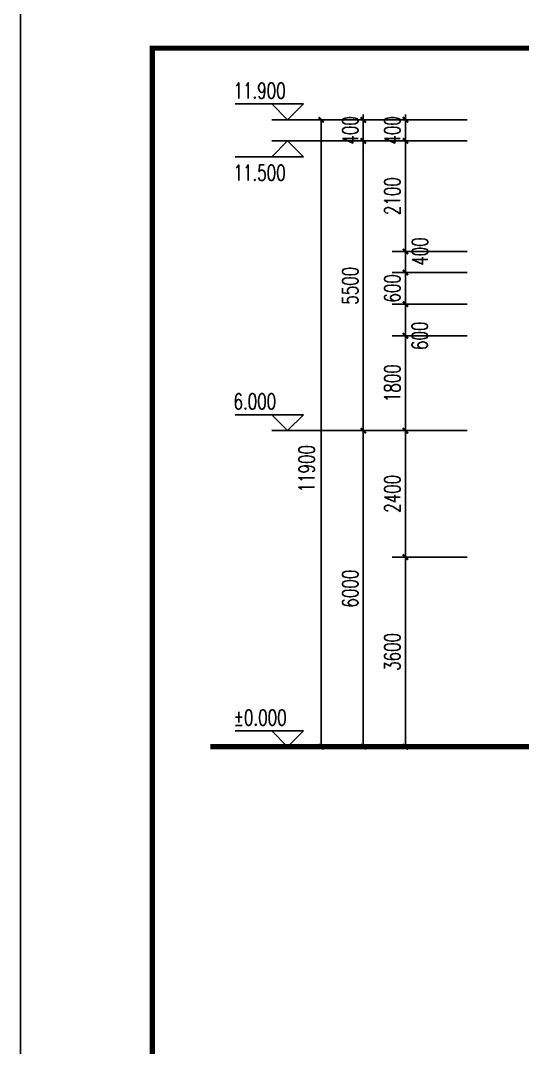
# Model space of a CAD drawing. Extents: x 63793 to 231107, y 20849 to 337643.
# Drawn here: x 124837 to 134365, y 188275 to 207767 of the extents above; entities that cross this region are included whole.
import ezdxf

# ---------------------------------------------------------------- set-up
doc = ezdxf.new("R2010")
doc.units = 0
doc.header["$LTSCALE"] = 1000
doc.header["$MEASUREMENT"] = 0
for name, color, linetype in [('AXIS', 3, 'Continuous'), ('DIM_ELEV', 3, 'Continuous'), ('PUB_DIM', 3, 'Continuous'), ('PUB_TEXT', 7, 'Continuous'), ('PUB_TITLE', 4, 'Continuous')]:
    doc.layers.add(name, color=color, linetype=linetype)
doc.styles.add('_TCH_DIM', font='SIMPLEX', dxfattribs={"bigfont": 'GBCBIG'})
doc.styles.add('_TCH_DIM_T3', font='SIMPLEX', dxfattribs={"width": 0.705882, "bigfont": 'GBCBIG'})
doc.dimstyles.new('_TCH_ARCH&&100', dxfattribs={"dimtxt": 297.5, "dimasz": 100, "dimexe": 250, "dimexo": 300, "dimgap": 100, "dimtad": 1, "dimdec": 0, "dimzin": 0, "dimdsep": 46, "dimtxsty": '_TCH_DIM_T3', "dimblk": 'ARCHTICK', "dimcen": 0.09, "dimclrt": 7, "dimazin": 2, "dimtfac": 1, "dimtdec": 0, "dimtix": 1, "dimtmove": 2, "dimatfit": 3, "dimfxl": 0, "dimtolj": 1, "dimtzin": 0, "dimarcsym": 0})

# ---------------------------------------------------------------- blocks, each defined once
blk = doc.blocks.new('_ArchTick')
at = {"color": 0, "linetype": 'ByBlock', "const_width": 0.4}
blk.add_lwpolyline([(-0.5, -0.5), (0.5, 0.5)], dxfattribs=at)
blk = doc.blocks.new('*D1036')
at = {"layer": 'Defpoints', "color": 0, "transparency": 16777216}
for p in [(132144, 197583), (133615, 197583), (133615, 193983)]:
    blk.add_point(p, dxfattribs=at)
at = {"layer": 'PUB_DIM', "color": 0, "lineweight": -2, "transparency": 16777216}
for p, q in [((133315, 197583), (131894, 197583)), ((132144, 193983), (132144, 197583)), ((133315, 193983), (131894, 193983))]:
    blk.add_line(p, q, dxfattribs=at)
at = {"layer": 'PUB_DIM', "color": 0, "lineweight": -2, "transparency": 16777216, "xscale": 100, "yscale": 100, "zscale": 100}
for p, rotation in [((132144, 197583), 90), ((132144, 193983), 270)]:
    blk.add_blockref('_ArchTick', p, dxfattribs=dict(at, rotation=rotation))
at = {"layer": 'PUB_DIM', "color": 7, "transparency": 16777216, "insert": (131895, 195783), "char_height": 297.5, "attachment_point": 5, "rotation": 90, "style": '_TCH_DIM_T3'}
blk.add_mtext('\\A1;3600', dxfattribs=at)
blk = doc.blocks.new('*D1037')
at = {"layer": 'Defpoints', "color": 0, "transparency": 16777216}
for p in [(132144, 199983), (133615, 199983), (133615, 197583)]:
    blk.add_point(p, dxfattribs=at)
at = {"layer": 'PUB_DIM', "color": 0, "lineweight": -2, "transparency": 16777216}
for p, q in [((133315, 199983), (131894, 199983)), ((132144, 197583), (132144, 199983)), ((133315, 197583), (131894, 197583))]:
    blk.add_line(p, q, dxfattribs=at)
at = {"layer": 'PUB_DIM', "color": 0, "lineweight": -2, "transparency": 16777216, "xscale": 100, "yscale": 100, "zscale": 100}
for p, rotation in [((132144, 199983), 90), ((132144, 197583), 270)]:
    blk.add_blockref('_ArchTick', p, dxfattribs=dict(at, rotation=rotation))
at = {"layer": 'PUB_DIM', "color": 7, "transparency": 16777216, "insert": (131895, 198783), "char_height": 297.5, "attachment_point": 5, "rotation": 90, "style": '_TCH_DIM_T3'}
blk.add_mtext('\\A1;2400', dxfattribs=at)
blk = doc.blocks.new('*D1038')
at = {"layer": 'Defpoints', "color": 0, "transparency": 16777216}
for p in [(132144, 201783), (133615, 201783), (133615, 199983)]:
    blk.add_point(p, dxfattribs=at)
at = {"layer": 'PUB_DIM', "color": 0, "lineweight": -2, "transparency": 16777216}
for p, q in [((133315, 201783), (131894, 201783)), ((132144, 199983), (132144, 201783)), ((133315, 199983), (131894, 199983))]:
    blk.add_line(p, q, dxfattribs=at)
at = {"layer": 'PUB_DIM', "color": 0, "lineweight": -2, "transparency": 16777216, "xscale": 100, "yscale": 100, "zscale": 100}
for p, rotation in [((132144, 201783), 90), ((132144, 199983), 270)]:
    blk.add_blockref('_ArchTick', p, dxfattribs=dict(at, rotation=rotation))
at = {"layer": 'PUB_DIM', "color": 7, "transparency": 16777216, "insert": (131895, 200883), "char_height": 297.5, "attachment_point": 5, "rotation": 90, "style": '_TCH_DIM_T3'}
blk.add_mtext('\\A1;1800', dxfattribs=at)
blk = doc.blocks.new('*D1039')
at = {"layer": 'Defpoints', "color": 0, "transparency": 16777216}
for p in [(132144, 202383), (133615, 202383), (133615, 201783)]:
    blk.add_point(p, dxfattribs=at)
at = {"layer": 'PUB_DIM', "color": 0, "lineweight": -2, "transparency": 16777216}
for p, q in [((133315, 202383), (131894, 202383)), ((132144, 201783), (132144, 202383)), ((133315, 201783), (131894, 201783))]:
    blk.add_line(p, q, dxfattribs=at)
at = {"layer": 'PUB_DIM', "color": 0, "lineweight": -2, "transparency": 16777216, "xscale": 100, "yscale": 100, "zscale": 100}
for p, rotation in [((132144, 202383), 90), ((132144, 201783), 270)]:
    blk.add_blockref('_ArchTick', p, dxfattribs=dict(at, rotation=rotation))
at = {"layer": 'PUB_DIM', "color": 7, "transparency": 16777216, "insert": (132416, 201783), "char_height": 297.5, "attachment_point": 5, "rotation": 90, "style": '_TCH_DIM_T3'}
blk.add_mtext('\\A1;600', dxfattribs=at)
blk = doc.blocks.new('*D1040')
at = {"layer": 'Defpoints', "color": 0, "transparency": 16777216}
for p in [(132144, 202983), (133615, 202983), (133615, 202383)]:
    blk.add_point(p, dxfattribs=at)
at = {"layer": 'PUB_DIM', "color": 0, "lineweight": -2, "transparency": 16777216}
for p, q in [((133315, 202983), (131894, 202983)), ((132144, 202983), (132144, 203083)), ((132144, 202383), (132144, 202983)), ((133315, 202383), (131894, 202383)), ((132144, 202383), (132144, 202283))]:
    blk.add_line(p, q, dxfattribs=at)
at = {"layer": 'PUB_DIM', "color": 0, "lineweight": -2, "transparency": 16777216, "xscale": 100, "yscale": 100, "zscale": 100}
for p, rotation in [((132144, 202983), 270), ((132144, 202383), 90)]:
    blk.add_blockref('_ArchTick', p, dxfattribs=dict(at, rotation=rotation))
at = {"layer": 'PUB_DIM', "color": 7, "transparency": 16777216, "insert": (131895, 202683), "char_height": 297.5, "attachment_point": 5, "rotation": 90, "style": '_TCH_DIM_T3'}
blk.add_mtext('\\A1;600', dxfattribs=at)
blk = doc.blocks.new('*D1041')
at = {"layer": 'Defpoints', "color": 0, "transparency": 16777216}
for p in [(132144, 203383), (133615, 203383), (133615, 202983)]:
    blk.add_point(p, dxfattribs=at)
at = {"layer": 'PUB_DIM', "color": 0, "lineweight": -2, "transparency": 16777216}
for p, q in [((133315, 203383), (131894, 203383)), ((132144, 202983), (132144, 203383)), ((133315, 202983), (131894, 202983))]:
    blk.add_line(p, q, dxfattribs=at)
at = {"layer": 'PUB_DIM', "color": 0, "lineweight": -2, "transparency": 16777216, "xscale": 100, "yscale": 100, "zscale": 100}
for p, rotation in [((132144, 203383), 90), ((132144, 202983), 270)]:
    blk.add_blockref('_ArchTick', p, dxfattribs=dict(at, rotation=rotation))
at = {"layer": 'PUB_DIM', "color": 7, "transparency": 16777216, "insert": (132419, 203383), "char_height": 297.5, "attachment_point": 5, "rotation": 90, "style": '_TCH_DIM_T3'}
blk.add_mtext('\\A1;400', dxfattribs=at)
blk = doc.blocks.new('*D1042')
at = {"layer": 'Defpoints', "color": 0, "transparency": 16777216}
for p in [(132144, 205483), (133615, 205483), (133615, 203383)]:
    blk.add_point(p, dxfattribs=at)
at = {"layer": 'PUB_DIM', "color": 0, "lineweight": -2, "transparency": 16777216}
for p, q in [((133315, 205483), (131894, 205483)), ((132144, 203383), (132144, 205483)), ((133315, 203383), (131894, 203383))]:
    blk.add_line(p, q, dxfattribs=at)
at = {"layer": 'PUB_DIM', "color": 0, "lineweight": -2, "transparency": 16777216, "xscale": 100, "yscale": 100, "zscale": 100}
for p, rotation in [((132144, 205483), 90), ((132144, 203383), 270)]:
    blk.add_blockref('_ArchTick', p, dxfattribs=dict(at, rotation=rotation))
at = {"layer": 'PUB_DIM', "color": 7, "transparency": 16777216, "insert": (131895, 204433), "char_height": 297.5, "attachment_point": 5, "rotation": 90, "style": '_TCH_DIM_T3'}
blk.add_mtext('\\A1;2100', dxfattribs=at)
blk = doc.blocks.new('*D1043')
at = {"layer": 'Defpoints', "color": 0, "transparency": 16777216}
for p in [(132144, 205883), (133615, 205883), (133615, 205483)]:
    blk.add_point(p, dxfattribs=at)
at = {"layer": 'PUB_DIM', "color": 0, "lineweight": -2, "transparency": 16777216}
for p, q in [((133315, 205883), (131894, 205883)), ((132144, 205883), (132144, 205983)), ((132144, 205483), (132144, 205883)), ((133315, 205483), (131894, 205483)), ((132144, 205483), (132144, 205383))]:
    blk.add_line(p, q, dxfattribs=at)
at = {"layer": 'PUB_DIM', "color": 0, "lineweight": -2, "transparency": 16777216, "xscale": 100, "yscale": 100, "zscale": 100}
for p, rotation in [((132144, 205883), 270), ((132144, 205483), 90)]:
    blk.add_blockref('_ArchTick', p, dxfattribs=dict(at, rotation=rotation))
at = {"layer": 'PUB_DIM', "color": 7, "transparency": 16777216, "insert": (131895, 205683), "char_height": 297.5, "attachment_point": 5, "rotation": 90, "style": '_TCH_DIM_T3'}
blk.add_mtext('\\A1;400', dxfattribs=at)
blk = doc.blocks.new('*D1044')
at = {"layer": 'AXIS', "color": 0, "lineweight": -2, "transparency": 16777216}
for p, q in [((132271, 205883), (130294, 205883)), ((130544, 193983), (130544, 205883)), ((132271, 193983), (130294, 193983))]:
    blk.add_line(p, q, dxfattribs=at)
at = {"layer": 'Defpoints', "color": 0, "transparency": 16777216}
for p in [(130544, 205883), (132571, 205883), (132571, 193983)]:
    blk.add_point(p, dxfattribs=at)
at = {"layer": 'AXIS', "color": 0, "lineweight": -2, "transparency": 16777216, "xscale": 100, "yscale": 100, "zscale": 100}
for p, rotation in [((130544, 205883), 90), ((130544, 193983), 270)]:
    blk.add_blockref('_ArchTick', p, dxfattribs=dict(at, rotation=rotation))
at = {"layer": 'AXIS', "color": 7, "transparency": 16777216, "insert": (130269, 199259), "char_height": 297.5, "attachment_point": 5, "rotation": 90, "style": '_TCH_DIM_T3'}
blk.add_mtext('\\A1;11900', dxfattribs=at)
blk = doc.blocks.new('*D1045')
at = {"layer": 'AXIS', "color": 0, "lineweight": -2, "transparency": 16777216}
for p, q in [((132286, 199983), (131094, 199983)), ((131344, 193983), (131344, 199983)), ((132286, 193983), (131094, 193983))]:
    blk.add_line(p, q, dxfattribs=at)
at = {"layer": 'Defpoints', "color": 0, "transparency": 16777216}
for p in [(131344, 199983), (132586, 199983), (132586, 193983)]:
    blk.add_point(p, dxfattribs=at)
at = {"layer": 'AXIS', "color": 0, "lineweight": -2, "transparency": 16777216, "xscale": 100, "yscale": 100, "zscale": 100}
for p, rotation in [((131344, 199983), 90), ((131344, 193983), 270)]:
    blk.add_blockref('_ArchTick', p, dxfattribs=dict(at, rotation=rotation))
at = {"layer": 'AXIS', "color": 7, "transparency": 16777216, "insert": (131095, 196983), "char_height": 297.5, "attachment_point": 5, "rotation": 90, "style": '_TCH_DIM_T3'}
blk.add_mtext('\\A1;6000', dxfattribs=at)
blk = doc.blocks.new('*D1046')
at = {"layer": 'AXIS', "color": 0, "lineweight": -2, "transparency": 16777216}
for p, q in [((132286, 205483), (131094, 205483)), ((131344, 199983), (131344, 205483)), ((132286, 199983), (131094, 199983))]:
    blk.add_line(p, q, dxfattribs=at)
at = {"layer": 'Defpoints', "color": 0, "transparency": 16777216}
for p in [(131344, 205483), (132586, 205483), (132586, 199983)]:
    blk.add_point(p, dxfattribs=at)
at = {"layer": 'AXIS', "color": 0, "lineweight": -2, "transparency": 16777216, "xscale": 100, "yscale": 100, "zscale": 100}
for p, rotation in [((131344, 205483), 90), ((131344, 199983), 270)]:
    blk.add_blockref('_ArchTick', p, dxfattribs=dict(at, rotation=rotation))
at = {"layer": 'AXIS', "color": 7, "transparency": 16777216, "insert": (131095, 202733), "char_height": 297.5, "attachment_point": 5, "rotation": 90, "style": '_TCH_DIM_T3'}
blk.add_mtext('\\A1;5500', dxfattribs=at)
blk = doc.blocks.new('*D1047')
at = {"layer": 'AXIS', "color": 0, "lineweight": -2, "transparency": 16777216}
for p, q in [((132286, 205883), (131094, 205883)), ((131344, 205883), (131344, 205983)), ((131344, 205483), (131344, 205883)), ((132286, 205483), (131094, 205483)), ((131344, 205483), (131344, 205383))]:
    blk.add_line(p, q, dxfattribs=at)
at = {"layer": 'Defpoints', "color": 0, "transparency": 16777216}
for p in [(131344, 205883), (132586, 205883), (132586, 205483)]:
    blk.add_point(p, dxfattribs=at)
at = {"layer": 'AXIS', "color": 0, "lineweight": -2, "transparency": 16777216, "xscale": 100, "yscale": 100, "zscale": 100}
for p, rotation in [((131344, 205883), 270), ((131344, 205483), 90)]:
    blk.add_blockref('_ArchTick', p, dxfattribs=dict(at, rotation=rotation))
at = {"layer": 'AXIS', "color": 7, "transparency": 16777216, "insert": (131095, 205683), "char_height": 297.5, "attachment_point": 5, "rotation": 90, "style": '_TCH_DIM_T3'}
blk.add_mtext('\\A1;400', dxfattribs=at)

msp = doc.modelspace()

# ---------------------------------------------------------------- linework, layer by layer
at = {"const_width": 100}
msp.add_lwpolyline([(128438.5, 193983.4), (204549.3, 193983.4)], dxfattribs=at)
at = {"layer": 'DIM_ELEV'}
for p, q in [((130205.9, 206183.4), (128909.8, 206183.4)), ((129905.9, 205883.4), (129605.9, 206183.4)), ((129905.9, 205883.4), (130205.9, 206183.4)), ((131903.6, 205883.4), (129605.9, 205883.4)), ((129905.9, 205483.4), (129605.9, 205183.4)), ((131903.6, 205483.4), (129605.9, 205483.4)), ((129905.9, 205483.4), (130205.9, 205183.4)), ((130205.9, 205183.4), (128909.8, 205183.4)), ((130205.9, 200283.4), (128909.8, 200283.4)), ((129905.9, 199983.4), (129605.9, 200283.4)), ((129905.9, 199983.4), (130205.9, 200283.4)), ((131903.6, 199983.4), (129605.9, 199983.4)), ((130205.9, 194283.4), (128909.8, 194283.4)), ((129905.9, 193983.4), (129605.9, 194283.4)), ((129905.9, 193983.4), (130205.9, 194283.4)), ((131903.6, 193983.4), (129605.9, 193983.4))]:
    msp.add_line(p, q, dxfattribs=at)
at = {"layer": 'PUB_TITLE'}
msp.add_lwpolyline([(124837.4, 166242.4), (214037.4, 166242.4), (214037.4, 208242.4), (124837.4, 208242.4)], close=True, dxfattribs=at)
at = {"layer": 'PUB_TITLE', "const_width": 100}
msp.add_lwpolyline([(127337.4, 167242.4), (213037.4, 167242.4), (213037.4, 207242.4), (127337.4, 207242.4)], close=True, dxfattribs=at)

# ---------------------------------------------------------------- texts
at = {"layer": 'PUB_TEXT', "style": '_TCH_DIM', "width": 0.705882}
for s, p in [('11.900', (128879.8, 206288.4)), ('11.500', (128879.8, 204728.4)), ('6.000', (128879.8, 200388.4)), ('%%P0.000', (128879.8, 194388.4))]:
    msp.add_text(s, height=297.5, dxfattribs=at).set_placement(p)

# ---------------------------------------------------------------- dimensions: what is measured, and where the dimension line sits
at = {"layer": 'AXIS'}
dim = msp.add_linear_dim(base=(130543.9, 205883.4), p1=(132570.7, 193983.4), p2=(132570.7, 205883.4), angle=90, text='11900', dimstyle='_TCH_ARCH&&100', dxfattribs=at)
dim.commit()
dim.dimension.update_dxf_attribs({"geometry": '*D1044', "text_midpoint": (130268.9, 199258.9), "dimtype": 129})
for p1, p2, text, picture, middle in [((132585.9, 205483.4), (132585.9, 205883.4), '400', '*D1047', (131095.1, 205683.4)), ((132585.9, 199983.4), (132585.9, 205483.4), '5500', '*D1046', (131095.1, 202733.4)), ((132585.9, 193983.4), (132585.9, 199983.4), '6000', '*D1045', (131095.1, 196983.4))]:
    dim = msp.add_aligned_dim(p1=p1, p2=p2, distance=1242, text=text, dimstyle='_TCH_ARCH&&100', dxfattribs=at)
    dim.commit()
    dim.dimension.update_dxf_attribs({"geometry": picture, "text_midpoint": middle})
at = {"layer": 'PUB_DIM'}
for p1, p2, text, picture, middle in [((133615, 205483.4), (133615, 205883.4), '400', '*D1043', (131895.1, 205683.4)), ((133615, 203383.4), (133615, 205483.4), '2100', '*D1042', (131895.1, 204433.4)), ((133615, 202383.4), (133615, 202983.4), '600', '*D1040', (131895.1, 202683.4)), ((133615, 199983.4), (133615, 201783.4), '1800', '*D1038', (131895.1, 200883.4)), ((133615, 197583.4), (133615, 199983.4), '2400', '*D1037', (131895.1, 198783.4)), ((133615, 193983.4), (133615, 197583.4), '3600', '*D1036', (131895.1, 195783.4))]:
    dim = msp.add_aligned_dim(p1=p1, p2=p2, distance=1471.1, text=text, dimstyle='_TCH_ARCH&&100', dxfattribs=at)
    dim.commit()
    dim.dimension.update_dxf_attribs({"geometry": picture, "text_midpoint": middle})
for base, p1, p2, text, picture, middle in [((132143.8, 203383.4), (133615, 202983.4), (133615, 203383.4), '400', '*D1041', (132418.8, 203383.4)), ((132143.8, 202383.4), (133615, 201783.4), (133615, 202383.4), '600', '*D1039', (132416.1, 201783.4))]:
    dim = msp.add_linear_dim(base=base, p1=p1, p2=p2, angle=90, text=text, dimstyle='_TCH_ARCH&&100', dxfattribs=at)
    dim.commit()
    dim.dimension.update_dxf_attribs({"geometry": picture, "text_midpoint": middle, "dimtype": 129})

doc.saveas('drawing.dxf')
